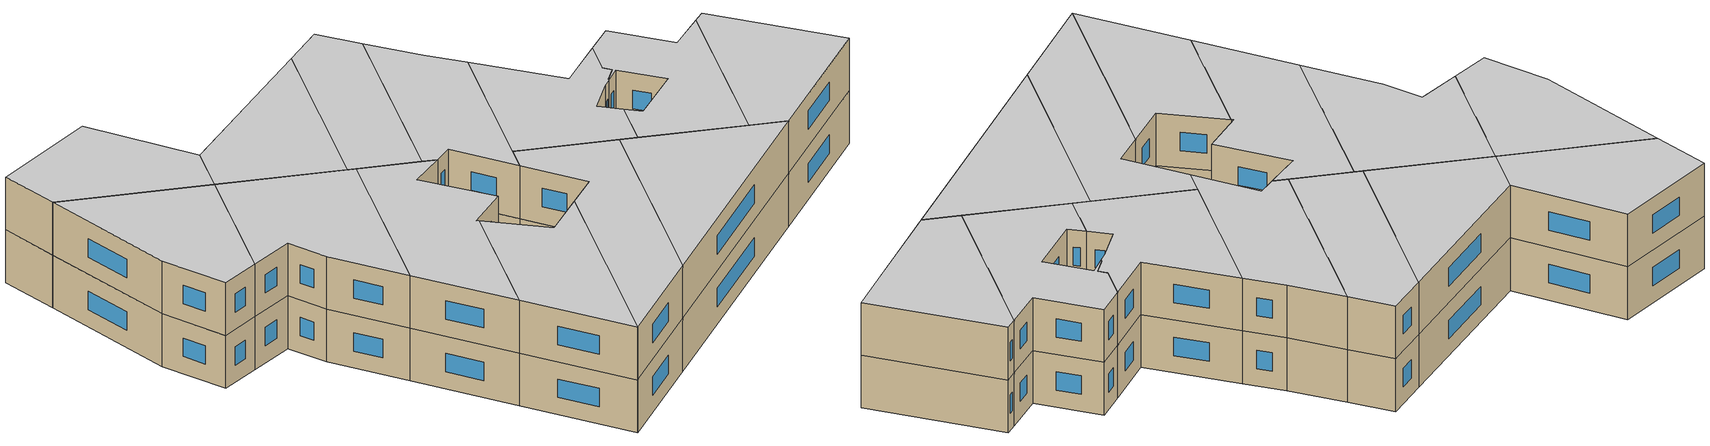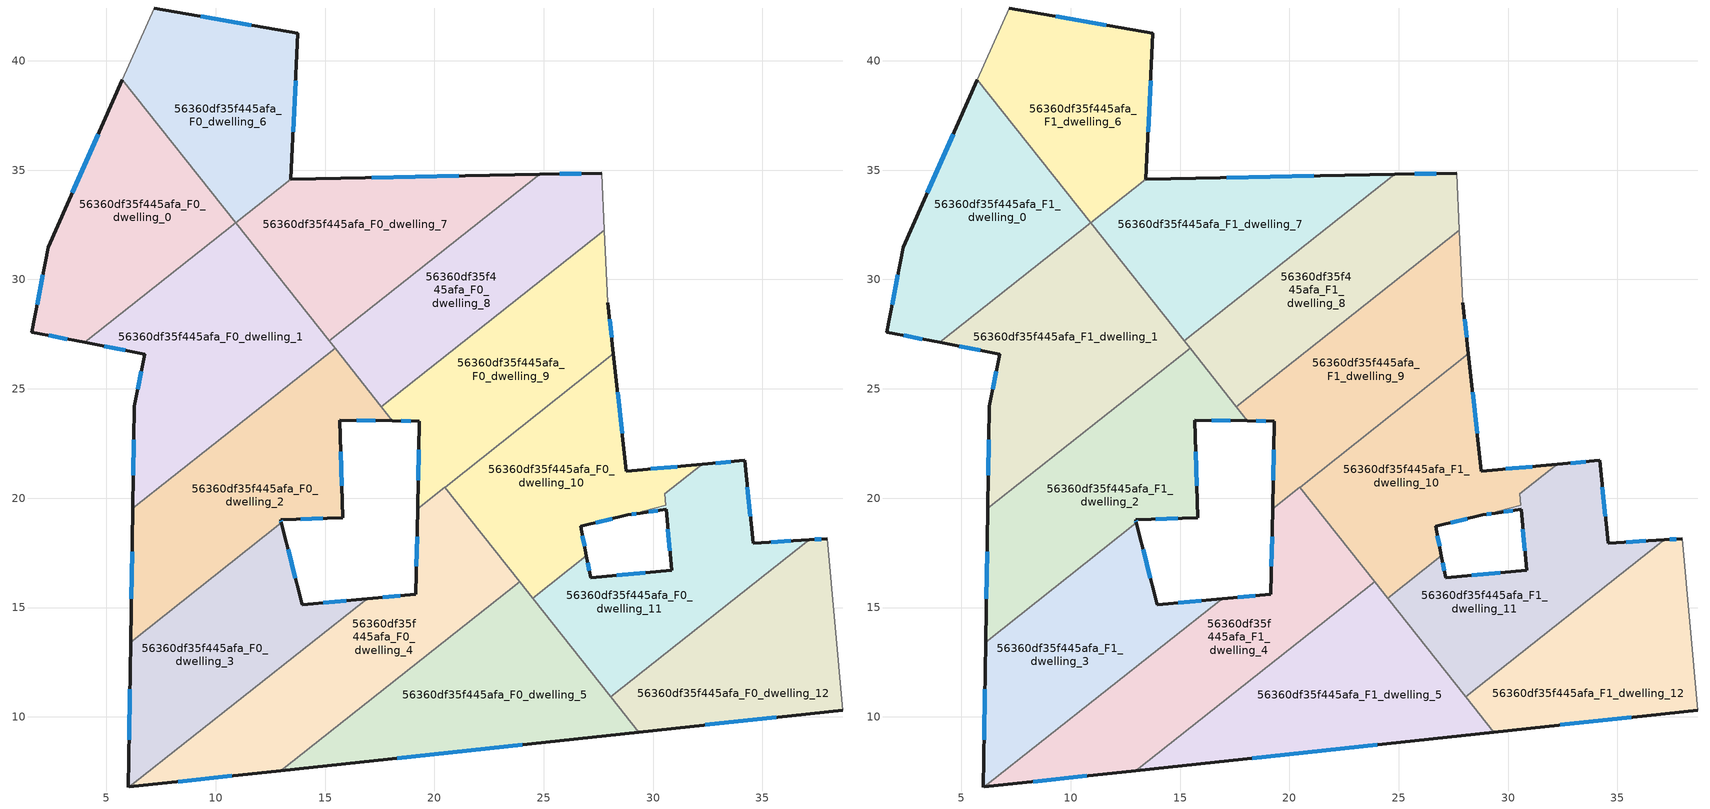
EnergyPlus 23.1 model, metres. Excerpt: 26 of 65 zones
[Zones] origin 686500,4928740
56360df35f445afa_F0_dwelling_0
 floor ground (EU_floor_Construction): 5.74,39.14 10.92,32.59 4,27.12 1.58,27.59 2.34,31.47 z0
 wall outside (EU_wall_Construction): 5.74,39.14 2.34,31.47 1.58,27.59 4,27.12 z0:3
 wall to 56360df35f445afa_F0_dwelling_6 (EU_wall_Construction): 10.92,32.59 5.74,39.14 z0:3
 wall to 56360df35f445afa_F0_dwelling_1 (EU_wall_Construction): 4,27.12 10.92,32.59 z0:3
 window (EU_Window_Construction): 2.37,27.44 3.22,27.28 / 2.1,30.21 1.83,28.86 / 4.63,36.65 3.45,33.97 z0.98:2.02
56360df35f445afa_F0_dwelling_1
 floor ground (EU_floor_Construction): 10.92,32.59 15.46,26.85 6.21,19.53 6.28,24.2 6.75,26.58 4,27.12 z0
 wall outside (EU_wall_Construction): 4,27.12 6.75,26.58 6.28,24.2 6.21,19.53 z0:3
 wall to 56360df35f445afa_F0_dwelling_2 (EU_wall_Construction): 6.21,19.53 15.46,26.85 z0:3
 wall to 56360df35f445afa_F0_dwelling_7 (EU_wall_Construction): 15.19,27.2 10.92,32.59 z0:3
 wall to 56360df35f445afa_F0_dwelling_8 (EU_wall_Construction): 15.46,26.85 15.19,27.2 z0:3
 window (EU_Window_Construction): 6.26,22.68 6.23,21.05 / 6.6,25.81 6.44,24.97 / 4.9,26.95 5.86,26.76 z0.98:2.02
56360df35f445afa_F0_dwelling_10
 floor ground (EU_floor_Construction): 28.18,26.59 28.77,21.23 32.23,21.55 30.53,20.2 30.58,19.67 29.53,19.41 29.42,19.32 28.84,19.24 26.68,18.71 26.95,17.37 24.5,15.43 20.48,20.5 z0
 wall outside (EU_wall_Construction): 26.95,17.37 26.68,18.71 28.84,19.24 29.42,19.32 / 32.23,21.55 28.77,21.23 28.18,26.59 z0:3
 wall to 56360df35f445afa_F0_dwelling_11 (EU_wall_Construction): 29.42,19.32 29.53,19.41 30.58,19.67 30.53,20.2 / 24.5,15.43 26.95,17.37 / 30.53,20.21 32.23,21.55 z0:3
 wall to 56360df35f445afa_F0_dwelling_4 (EU_wall_Construction): 20.48,20.5 23.9,16.18 z0:3
 wall to 56360df35f445afa_F0_dwelling_9 (EU_wall_Construction): 28.18,26.59 20.49,20.51 z0:3
 wall to 56360df35f445afa_F0_dwelling_5 (EU_wall_Construction): 23.9,16.18 24.5,15.43 z0:3
 window (EU_Window_Construction): 29.03,19.27 29.23,19.3 / 27.39,18.89 28.14,19.07 / 26.86,17.81 26.77,18.28 / 28.58,22.98 28.37,24.85 / 31.11,21.45 29.9,21.34 z0.98:2.02
56360df35f445afa_F0_dwelling_11
 floor ground (EU_floor_Construction): 34.19,21.73 34.57,17.95 37.13,18.1 28.06,10.92 24.5,15.43 26.95,17.37 27.14,16.37 30.84,16.7 30.59,19.48 29.42,19.32 29.53,19.41 30.58,19.67 30.53,20.2 32.23,21.55 z0
 wall outside (EU_wall_Construction): 29.42,19.32 30.59,19.48 30.84,16.7 27.14,16.37 26.95,17.37 / 37.13,18.1 34.57,17.95 34.19,21.73 32.23,21.55 z0:3
 wall to 56360df35f445afa_F0_dwelling_12 (EU_wall_Construction): 28.06,10.92 37.13,18.1 z0:3
 wall to 56360df35f445afa_F0_dwelling_5 (EU_wall_Construction): 24.5,15.43 28.06,10.92 z0:3
 window (EU_Window_Construction): 27.08,16.69 27.01,17.04 / 29.64,16.59 28.35,16.48 / 30.68,18.58 30.76,17.61 / 29.8,19.38 30.21,19.43 / 33.55,21.67 32.87,21.61 / 34.45,19.18 34.31,20.5 / 36.3,18.05 35.4,18 z0.98:2.02
56360df35f445afa_F0_dwelling_12
 floor ground (EU_floor_Construction): 37.97,18.15 38.67,10.31 29.34,9.31 28.06,10.92 37.13,18.1 z0
 wall outside (EU_wall_Construction): 37.97,18.15 37.13,18.1 / 29.34,9.31 38.67,10.31 z0:3
 wall adiabatic (EU_wall_Construction): 38.67,10.31 37.97,18.15 z0:3
 wall to 56360df35f445afa_F0_dwelling_5 (EU_wall_Construction): 28.06,10.92 29.34,9.31 z0:3
 window (EU_Window_Construction): 37.69,18.13 37.4,18.12 / 32.37,9.64 35.64,9.99 z0.98:2.02
56360df35f445afa_F0_dwelling_2
 floor ground (EU_floor_Construction): 15.46,26.85 18.08,23.54 15.66,23.57 15.81,19.12 12.96,19.01 13,18.87 6.11,13.42 6.21,19.53 z0
 wall outside (EU_wall_Construction): 13,18.87 12.96,19.01 15.81,19.12 15.66,23.57 18.08,23.54 / 6.21,19.53 6.11,13.42 z0:3
 wall to 56360df35f445afa_F0_dwelling_3 (EU_wall_Construction): 6.11,13.42 13,18.87 z0:3
 wall to 56360df35f445afa_F0_dwelling_8 (EU_wall_Construction): 17.57,24.18 15.46,26.85 z0:3
 wall to 56360df35f445afa_F0_dwelling_9 (EU_wall_Construction): 18.08,23.54 17.57,24.18 z0:3
 window (EU_Window_Construction): 15.77,20.56 15.71,22.12 / 13.89,19.05 14.89,19.08 / 12.99,18.92 12.98,18.97 / 6.18,17.54 6.14,15.41 / 16.45,23.56 17.3,23.55 z0.98:2.02
56360df35f445afa_F0_dwelling_3
 floor ground (EU_floor_Construction): 16.92,15.41 6.04,6.8 6,6.79 6.11,13.42 13,18.87 13.95,15.13 z0
 wall outside (EU_wall_Construction): 16.92,15.41 13.95,15.13 13,18.87 / 6.11,13.42 6,6.79 z0:3
 wall to 56360df35f445afa_F0_dwelling_4 (EU_wall_Construction): 6.04,6.8 16.92,15.41 z0:3
 wall adiabatic (EU_wall_Construction): 6,6.79 6.04,6.8 z0:3
 window (EU_Window_Construction): 15.96,15.32 14.92,15.22 / 6.08,11.27 6.04,8.95 / 13.64,16.35 13.31,17.66 z0.98:2.02
56360df35f445afa_F0_dwelling_4
 floor ground (EU_floor_Construction): 20.48,20.5 23.9,16.18 12.98,7.55 6.04,6.8 16.92,15.41 19.15,15.62 19.23,19.51 z0
 wall outside (EU_wall_Construction): 6.04,6.8 12.98,7.55 / 19.23,19.51 19.15,15.62 16.92,15.41 z0:3
 wall to 56360df35f445afa_F0_dwelling_9 (EU_wall_Construction): 20.48,20.5 19.23,19.51 z0:3
 wall to 56360df35f445afa_F0_dwelling_5 (EU_wall_Construction): 12.98,7.55 23.9,16.18 z0:3
 window (EU_Window_Construction): 8.3,7.04 10.72,7.3 / 18.43,15.55 17.65,15.48 / 19.2,18.24 19.18,16.88 z0.98:2.02
56360df35f445afa_F0_dwelling_5
 floor ground (EU_floor_Construction): 23.9,16.18 29.34,9.31 12.98,7.55 z0
 wall outside (EU_wall_Construction): 12.98,7.55 29.34,9.31 z0:3
 window (EU_Window_Construction): 18.3,8.12 24.02,8.73 z0.98:2.02
56360df35f445afa_F0_dwelling_6
 floor ground (EU_floor_Construction): 13.75,41.25 13.43,34.58 10.92,32.59 5.74,39.14 7.18,42.41 z0
 wall outside (EU_wall_Construction): 13.43,34.58 13.75,41.25 7.18,42.41 z0:3
 wall to 56360df35f445afa_F0_dwelling_7 (EU_wall_Construction): 10.92,32.59 13.43,34.58 z0:3
 wall adiabatic (EU_wall_Construction): 7.18,42.41 5.74,39.14 z0:3
 window (EU_Window_Construction): 13.54,36.75 13.65,39.08 / 11.62,41.63 9.32,42.04 z0.98:2.02
56360df35f445afa_F0_dwelling_7
 floor ground (EU_floor_Construction): 24.81,34.81 15.19,27.2 10.92,32.59 13.43,34.58 z0
 wall outside (EU_wall_Construction): 24.81,34.81 13.43,34.58 z0:3
 wall to 56360df35f445afa_F0_dwelling_8 (EU_wall_Construction): 15.19,27.2 24.81,34.81 z0:3
 window (EU_Window_Construction): 21.11,34.74 17.13,34.66 z0.98:2.02
56360df35f445afa_F0_dwelling_8
 floor ground (EU_floor_Construction): 27.64,34.86 27.77,32.24 17.57,24.18 15.19,27.2 24.81,34.81 z0
 wall outside (EU_wall_Construction): 27.64,34.86 24.81,34.81 z0:3
 wall adiabatic (EU_wall_Construction): 27.77,32.24 27.64,34.86 z0:3
 wall to 56360df35f445afa_F0_dwelling_9 (EU_wall_Construction): 17.57,24.18 27.77,32.24 z0:3
 window (EU_Window_Construction): 26.72,34.85 25.73,34.83 z0.98:2.02
56360df35f445afa_F0_dwelling_9
 floor ground (EU_floor_Construction): 27.77,32.24 27.92,28.93 28.18,26.59 19.23,19.51 19.3,23.52 18.08,23.54 17.57,24.18 z0
 wall outside (EU_wall_Construction): 18.08,23.54 19.3,23.52 19.23,19.52 / 28.18,26.59 27.92,28.93 z0:3
 wall adiabatic (EU_wall_Construction): 27.92,28.93 27.77,32.24 z0:3
 window (EU_Window_Construction): 19.28,22.22 19.25,20.82 / 18.48,23.53 18.91,23.53 / 28.1,27.35 28.01,28.17 z0.98:2.02
56360df35f445afa_F1_dwelling_0
 floor to 56360df35f445afa_F0_dwelling_0 (EU_floor_Construction): 5.74,39.14 10.92,32.59 4,27.12 1.58,27.59 2.34,31.47 z3
 wall outside (EU_wall_Construction): 5.74,39.14 2.34,31.47 1.58,27.59 4,27.12 z3:6
 wall to 56360df35f445afa_F1_dwelling_6 (EU_wall_Construction): 10.92,32.59 5.74,39.14 z3:6
 wall to 56360df35f445afa_F1_dwelling_1 (EU_wall_Construction): 4,27.12 10.92,32.59 z3:6
 window (EU_Window_Construction): 2.37,27.44 3.22,27.28 / 2.1,30.21 1.83,28.86 / 4.63,36.65 3.45,33.97 z3.98:5.02
 ceiling to 56360df35f445afa_F2_dwelling_0 (EU_floor_Construction): 10.92,32.59 5.74,39.14 2.34,31.47 1.58,27.59 4,27.12 z6
56360df35f445afa_F1_dwelling_1
 floor to 56360df35f445afa_F0_dwelling_1 (EU_floor_Construction): 10.92,32.59 15.46,26.85 6.21,19.53 6.28,24.2 6.75,26.58 4,27.12 z3
 wall outside (EU_wall_Construction): 4,27.12 6.75,26.58 6.28,24.2 6.21,19.53 z3:6
 wall to 56360df35f445afa_F1_dwelling_2 (EU_wall_Construction): 6.21,19.53 15.46,26.85 z3:6
 wall to 56360df35f445afa_F1_dwelling_7 (EU_wall_Construction): 15.19,27.2 10.92,32.59 z3:6
 wall to 56360df35f445afa_F1_dwelling_8 (EU_wall_Construction): 15.46,26.85 15.19,27.2 z3:6
 window (EU_Window_Construction): 6.26,22.68 6.23,21.05 / 6.6,25.81 6.44,24.97 / 4.9,26.95 5.86,26.76 z3.98:5.02
 ceiling to 56360df35f445afa_F2_dwelling_1 (EU_floor_Construction): 15.46,26.85 10.92,32.59 4,27.12 6.75,26.58 6.28,24.2 6.21,19.53 z6
56360df35f445afa_F1_dwelling_10
 floor to 56360df35f445afa_F0_dwelling_10 (EU_floor_Construction): 28.18,26.59 28.77,21.23 32.23,21.55 30.53,20.2 30.58,19.67 29.53,19.41 29.42,19.32 28.84,19.24 26.68,18.71 26.95,17.37 24.5,15.43 20.48,20.5 z3
 wall outside (EU_wall_Construction): 26.95,17.37 26.68,18.71 28.84,19.24 29.42,19.32 / 32.23,21.55 28.77,21.23 28.18,26.59 z3:6
 wall to 56360df35f445afa_F1_dwelling_11 (EU_wall_Construction): 29.42,19.32 29.53,19.41 30.58,19.67 30.53,20.2 / 24.5,15.43 26.95,17.37 / 30.53,20.21 32.23,21.55 z3:6
 wall to 56360df35f445afa_F1_dwelling_4 (EU_wall_Construction): 20.48,20.5 23.9,16.18 z3:6
 wall to 56360df35f445afa_F1_dwelling_9 (EU_wall_Construction): 28.18,26.59 20.49,20.51 z3:6
 wall to 56360df35f445afa_F1_dwelling_5 (EU_wall_Construction): 23.9,16.18 24.5,15.43 z3:6
 window (EU_Window_Construction): 29.03,19.27 29.23,19.3 / 27.39,18.89 28.14,19.07 / 26.86,17.81 26.77,18.28 / 28.58,22.98 28.37,24.85 / 31.11,21.45 29.9,21.34 z3.98:5.02
 ceiling to 56360df35f445afa_F2_dwelling_10 (EU_floor_Construction): 30.58,19.67 30.53,20.2 32.23,21.55 28.77,21.23 28.18,26.59 20.48,20.5 24.5,15.43 26.95,17.37 26.68,18.71 28.84,19.24 29.42,19.32 29.53,19.41 z6
56360df35f445afa_F1_dwelling_11
 floor to 56360df35f445afa_F0_dwelling_11 (EU_floor_Construction): 34.19,21.73 34.57,17.95 37.13,18.1 28.06,10.92 24.5,15.43 26.95,17.37 27.14,16.37 30.84,16.7 30.59,19.48 29.42,19.32 29.53,19.41 30.58,19.67 30.53,20.2 32.23,21.55 z3
 wall outside (EU_wall_Construction): 29.42,19.32 30.59,19.48 30.84,16.7 27.14,16.37 26.95,17.37 / 37.13,18.1 34.57,17.95 34.19,21.73 32.23,21.55 z3:6
 wall to 56360df35f445afa_F1_dwelling_12 (EU_wall_Construction): 28.06,10.92 37.13,18.1 z3:6
 wall to 56360df35f445afa_F1_dwelling_5 (EU_wall_Construction): 24.5,15.43 28.06,10.92 z3:6
 window (EU_Window_Construction): 27.08,16.69 27.01,17.04 / 29.64,16.59 28.35,16.48 / 30.68,18.58 30.76,17.61 / 29.8,19.38 30.21,19.43 / 33.55,21.67 32.87,21.61 / 34.45,19.18 34.31,20.5 / 36.3,18.05 35.4,18 z3.98:5.02
 ceiling to 56360df35f445afa_F2_dwelling_11 (EU_floor_Construction): 37.13,18.1 34.57,17.95 34.19,21.73 32.23,21.55 30.53,20.2 30.58,19.67 29.53,19.41 29.42,19.32 30.59,19.48 30.84,16.7 27.14,16.37 26.95,17.37 24.5,15.43 28.06,10.92 z6
56360df35f445afa_F1_dwelling_12
 floor to 56360df35f445afa_F0_dwelling_12 (EU_floor_Construction): 37.97,18.15 38.67,10.31 29.34,9.31 28.06,10.92 37.13,18.1 z3
 wall outside (EU_wall_Construction): 37.97,18.15 37.13,18.1 / 29.34,9.31 38.67,10.31 z3:6
 wall adiabatic (EU_wall_Construction): 38.67,10.31 37.97,18.15 z3:6
 wall to 56360df35f445afa_F1_dwelling_5 (EU_wall_Construction): 28.06,10.92 29.34,9.31 z3:6
 window (EU_Window_Construction): 37.69,18.13 37.4,18.12 / 32.37,9.64 35.64,9.99 z3.98:5.02
 ceiling to 56360df35f445afa_F2_dwelling_12 (EU_floor_Construction): 38.67,10.31 37.97,18.15 37.13,18.1 28.06,10.92 29.34,9.31 z6
56360df35f445afa_F1_dwelling_2
 floor to 56360df35f445afa_F0_dwelling_2 (EU_floor_Construction): 15.46,26.85 18.08,23.54 15.66,23.57 15.81,19.12 12.96,19.01 13,18.87 6.11,13.42 6.21,19.53 z3
 wall outside (EU_wall_Construction): 13,18.87 12.96,19.01 15.81,19.12 15.66,23.57 18.08,23.54 / 6.21,19.53 6.11,13.42 z3:6
 wall to 56360df35f445afa_F1_dwelling_3 (EU_wall_Construction): 6.11,13.42 13,18.87 z3:6
 wall to 56360df35f445afa_F1_dwelling_8 (EU_wall_Construction): 17.57,24.18 15.46,26.85 z3:6
 wall to 56360df35f445afa_F1_dwelling_9 (EU_wall_Construction): 18.08,23.54 17.57,24.18 z3:6
 window (EU_Window_Construction): 15.77,20.56 15.71,22.12 / 13.89,19.05 14.89,19.08 / 12.99,18.92 12.98,18.97 / 6.18,17.54 6.14,15.41 / 16.45,23.56 17.3,23.55 z3.98:5.02
 ceiling to 56360df35f445afa_F2_dwelling_2 (EU_floor_Construction): 15.81,19.12 15.66,23.57 18.08,23.54 15.46,26.85 6.21,19.53 6.11,13.42 13,18.87 12.96,19.01 z6
56360df35f445afa_F1_dwelling_3
 floor to 56360df35f445afa_F0_dwelling_3 (EU_floor_Construction): 16.92,15.41 6.04,6.8 6,6.79 6.11,13.42 13,18.87 13.95,15.13 z3
 wall outside (EU_wall_Construction): 16.92,15.41 13.95,15.13 13,18.87 / 6.11,13.42 6,6.79 z3:6
 wall to 56360df35f445afa_F1_dwelling_4 (EU_wall_Construction): 6.04,6.8 16.92,15.41 z3:6
 wall adiabatic (EU_wall_Construction): 6,6.79 6.04,6.8 z3:6
 window (EU_Window_Construction): 15.96,15.32 14.92,15.22 / 6.08,11.27 6.04,8.95 / 13.64,16.35 13.31,17.66 z3.98:5.02
 ceiling to 56360df35f445afa_F2_dwelling_3 (EU_floor_Construction): 16.92,15.41 13.95,15.13 13,18.87 6.11,13.42 6,6.79 6.04,6.8 z6
56360df35f445afa_F1_dwelling_4
 floor to 56360df35f445afa_F0_dwelling_4 (EU_floor_Construction): 20.48,20.5 23.9,16.18 12.98,7.55 6.04,6.8 16.92,15.41 19.15,15.62 19.23,19.51 z3
 wall outside (EU_wall_Construction): 6.04,6.8 12.98,7.55 / 19.23,19.51 19.15,15.62 16.92,15.41 z3:6
 wall to 56360df35f445afa_F1_dwelling_9 (EU_wall_Construction): 20.48,20.5 19.23,19.51 z3:6
 wall to 56360df35f445afa_F1_dwelling_5 (EU_wall_Construction): 12.98,7.55 23.9,16.18 z3:6
 window (EU_Window_Construction): 8.3,7.04 10.72,7.3 / 18.43,15.55 17.65,15.48 / 19.2,18.24 19.18,16.88 z3.98:5.02
 ceiling to 56360df35f445afa_F2_dwelling_4 (EU_floor_Construction): 23.9,16.18 20.48,20.5 19.23,19.51 19.15,15.62 16.92,15.41 6.04,6.8 12.98,7.55 z6
56360df35f445afa_F1_dwelling_5
 floor to 56360df35f445afa_F0_dwelling_5 (EU_floor_Construction): 23.9,16.18 29.34,9.31 12.98,7.55 z3
 wall outside (EU_wall_Construction): 12.98,7.55 29.34,9.31 z3:6
 window (EU_Window_Construction): 18.3,8.12 24.02,8.73 z3.98:5.02
 ceiling to 56360df35f445afa_F2_dwelling_5 (EU_floor_Construction): 29.34,9.31 23.9,16.18 12.98,7.55 z6
56360df35f445afa_F1_dwelling_6
 floor to 56360df35f445afa_F0_dwelling_6 (EU_floor_Construction): 13.75,41.25 13.43,34.58 10.92,32.59 5.74,39.14 7.18,42.41 z3
 wall outside (EU_wall_Construction): 13.43,34.58 13.75,41.25 7.18,42.41 z3:6
 wall to 56360df35f445afa_F1_dwelling_7 (EU_wall_Construction): 10.92,32.59 13.43,34.58 z3:6
 wall adiabatic (EU_wall_Construction): 7.18,42.41 5.74,39.14 z3:6
 window (EU_Window_Construction): 13.54,36.75 13.65,39.08 / 11.62,41.63 9.32,42.04 z3.98:5.02
 ceiling to 56360df35f445afa_F2_dwelling_6 (EU_floor_Construction): 13.43,34.58 13.75,41.25 7.18,42.41 5.74,39.14 10.92,32.59 z6
56360df35f445afa_F1_dwelling_7
 floor to 56360df35f445afa_F0_dwelling_7 (EU_floor_Construction): 24.81,34.81 15.19,27.2 10.92,32.59 13.43,34.58 z3
 wall outside (EU_wall_Construction): 24.81,34.81 13.43,34.58 z3:6
 wall to 56360df35f445afa_F1_dwelling_8 (EU_wall_Construction): 15.19,27.2 24.81,34.81 z3:6
 window (EU_Window_Construction): 21.11,34.74 17.13,34.66 z3.98:5.02
 ceiling to 56360df35f445afa_F2_dwelling_7 (EU_floor_Construction): 24.81,34.81 13.43,34.58 10.92,32.59 15.19,27.2 z6
56360df35f445afa_F1_dwelling_8
 floor to 56360df35f445afa_F0_dwelling_8 (EU_floor_Construction): 27.64,34.86 27.77,32.24 17.57,24.18 15.19,27.2 24.81,34.81 z3
 wall outside (EU_wall_Construction): 27.64,34.86 24.81,34.81 z3:6
 wall adiabatic (EU_wall_Construction): 27.77,32.24 27.64,34.86 z3:6
 wall to 56360df35f445afa_F1_dwelling_9 (EU_wall_Construction): 17.57,24.18 27.77,32.24 z3:6
 window (EU_Window_Construction): 26.72,34.85 25.73,34.83 z3.98:5.02
 ceiling to 56360df35f445afa_F2_dwelling_8 (EU_floor_Construction): 27.77,32.24 27.64,34.86 24.81,34.81 15.19,27.2 17.57,24.18 z6
56360df35f445afa_F1_dwelling_9
 floor to 56360df35f445afa_F0_dwelling_9 (EU_floor_Construction): 27.77,32.24 27.92,28.93 28.18,26.59 19.23,19.52 19.3,23.52 18.08,23.54 17.57,24.18 z3
 wall outside (EU_wall_Construction): 18.08,23.54 19.3,23.52 19.23,19.52 / 28.18,26.59 27.92,28.93 z3:6
 wall adiabatic (EU_wall_Construction): 27.92,28.93 27.77,32.24 z3:6
 window (EU_Window_Construction): 19.28,22.22 19.25,20.82 / 18.48,23.53 18.91,23.53 / 28.1,27.35 28.01,28.17 z3.98:5.02
 ceiling to 56360df35f445afa_F2_dwelling_9 (EU_floor_Construction): 28.18,26.59 27.92,28.93 27.77,32.24 17.57,24.18 18.08,23.54 19.3,23.52 19.23,19.52 z6
[Building]
EU S2 Campaign: North Axis=0; Terrain=City; Solar Distribution=FullExterior
[Site:Location]
Bologna: Latitude=44.5; Longitude=11.25; Time Zone=1; Elevation=37
[SizingPeriod:WeatherFileDays]
AnnualSizingPeriod: Begin Month=1; Begin Day of Month=1; End Month=12; End Day of Month=31; Day of Week for Start Day=Monday; Use Weather File Daylight Saving Period=No; Use Weather File Rain and Snow Indicators=No
[MATERIAL]
EU_InternalMass_Material: Roughness=MediumRough; Thickness=0.1; Conductivity=1; Density=1800; Specific Heat=900; Thermal Absorptance=0.9; Solar Absorptance=0.7; Visible Absorptance=0.7
[MATERIAL:NOMASS] Roughness=MediumRough; Thermal Absorptance=0.9; Solar Absorptance=0.7; Visible Absorptance=0.7
Name | Thermal Resistance
EU_wall_NoMass | 0.905828
EU_floor_NoMass | 0.67114
[WINDOWMATERIAL:SIMPLEGLAZINGSYSTEM]
EU_Window_SimpleGlazing: UFactor=4.52486; Solar Heat Gain Coefficient=0.85; Visible Transmittance=0.85
[CONSTRUCTION]
EU_wall_Construction: EU_wall_NoMass
EU_floor_Construction: EU_floor_NoMass
EU_Window_Construction: EU_Window_SimpleGlazing
EU_InternalMass_Construction: EU_InternalMass_Material
[ZONE] Type=1; Multiplier=1; Ceiling Height=autocalculate; Floor Area=autocalculate; Part of Total Floor Area=Yes
Name | Volume
56360df35f445afa_F0_dwelling_0; 56360df35f445afa_F1_dwelling_0 | 166.291
56360df35f445afa_F0_dwelling_1; 56360df35f445afa_F1_dwelling_1 | 199.904
56360df35f445afa_F0_dwelling_10; 56360df35f445afa_F1_dwelling_10 | 157.807
56360df35f445afa_F0_dwelling_11; 56360df35f445afa_F1_dwelling_11 | 156.087
56360df35f445afa_F0_dwelling_12; 56360df35f445afa_F1_dwelling_12 | 156.98
56360df35f445afa_F0_dwelling_2; 56360df35f445afa_F1_dwelling_2 | 190.72
56360df35f445afa_F0_dwelling_3; 56360df35f445afa_F1_dwelling_3 | 158.329
56360df35f445afa_F0_dwelling_4; 56360df35f445afa_F1_dwelling_4 | 195.598
56360df35f445afa_F0_dwelling_5; 56360df35f445afa_F1_dwelling_5 | 183.129
56360df35f445afa_F0_dwelling_6; 56360df35f445afa_F1_dwelling_6 | 154.143
56360df35f445afa_F0_dwelling_7; 56360df35f445afa_F1_dwelling_7 | 159.779
56360df35f445afa_F0_dwelling_8; 56360df35f445afa_F1_dwelling_8 | 156.927
56360df35f445afa_F0_dwelling_9 | 161.627
56360df35f445afa_F1_dwelling_9 | 161.547
[INTERNALMASS] Construction=EU_InternalMass_Construction
Name | Zone or ZoneList | Surface Area
56360df35f445afa_F0_dwelling_0_EU_InternalMass | 56360df35f445afa_F0_dwelling_0 | 55.4302
56360df35f445afa_F0_dwelling_1_EU_InternalMass | 56360df35f445afa_F0_dwelling_1 | 66.635
56360df35f445afa_F0_dwelling_2_EU_InternalMass | 56360df35f445afa_F0_dwelling_2 | 63.5735
56360df35f445afa_F0_dwelling_3_EU_InternalMass | 56360df35f445afa_F0_dwelling_3 | 52.7764
56360df35f445afa_F0_dwelling_4_EU_InternalMass | 56360df35f445afa_F0_dwelling_4 | 65.1999
56360df35f445afa_F0_dwelling_5_EU_InternalMass | 56360df35f445afa_F0_dwelling_5 | 61.0431
56360df35f445afa_F0_dwelling_6_EU_InternalMass | 56360df35f445afa_F0_dwelling_6 | 51.381
56360df35f445afa_F0_dwelling_7_EU_InternalMass | 56360df35f445afa_F0_dwelling_7 | 53.2596
56360df35f445afa_F0_dwelling_8_EU_InternalMass | 56360df35f445afa_F0_dwelling_8 | 52.3088
56360df35f445afa_F0_dwelling_9_EU_InternalMass | 56360df35f445afa_F0_dwelling_9 | 53.8761
56360df35f445afa_F0_dwelling_10_EU_InternalMass | 56360df35f445afa_F0_dwelling_10 | 52.6016
56360df35f445afa_F0_dwelling_11_EU_InternalMass | 56360df35f445afa_F0_dwelling_11 | 52.0294
56360df35f445afa_F0_dwelling_12_EU_InternalMass | 56360df35f445afa_F0_dwelling_12 | 52.3264
56360df35f445afa_F1_dwelling_0_EU_InternalMass | 56360df35f445afa_F1_dwelling_0 | 55.4302
56360df35f445afa_F1_dwelling_1_EU_InternalMass | 56360df35f445afa_F1_dwelling_1 | 66.635
56360df35f445afa_F1_dwelling_2_EU_InternalMass | 56360df35f445afa_F1_dwelling_2 | 63.5735
56360df35f445afa_F1_dwelling_3_EU_InternalMass | 56360df35f445afa_F1_dwelling_3 | 52.7764
56360df35f445afa_F1_dwelling_4_EU_InternalMass | 56360df35f445afa_F1_dwelling_4 | 65.1999
56360df35f445afa_F1_dwelling_5_EU_InternalMass | 56360df35f445afa_F1_dwelling_5 | 61.0431
56360df35f445afa_F1_dwelling_6_EU_InternalMass | 56360df35f445afa_F1_dwelling_6 | 51.381
56360df35f445afa_F1_dwelling_7_EU_InternalMass | 56360df35f445afa_F1_dwelling_7 | 53.2596
56360df35f445afa_F1_dwelling_8_EU_InternalMass | 56360df35f445afa_F1_dwelling_8 | 52.3088
56360df35f445afa_F1_dwelling_9_EU_InternalMass | 56360df35f445afa_F1_dwelling_9 | 53.8761
56360df35f445afa_F1_dwelling_10_EU_InternalMass | 56360df35f445afa_F1_dwelling_10 | 52.6016
56360df35f445afa_F1_dwelling_11_EU_InternalMass | 56360df35f445afa_F1_dwelling_11 | 52.0294
56360df35f445afa_F1_dwelling_12_EU_InternalMass | 56360df35f445afa_F1_dwelling_12 | 52.3264
[OTHEREQUIPMENT] Fuel Type=Electricity; Design Level Calculation Method=Watts/Area; Power per Zone Floor Area=1; Fraction Latent=0; Fraction Radiant=0; Fraction Lost=0; Carbon Dioxide Generation Rate=0; EndUse Subcategory=EU_Step8_InternalGains
Name | Zone or ZoneList or Space or SpaceList | Schedule
EU_Step8_InternalGain_56360df35f445afa_F0_dwelling_0_f000 | 56360df35f445afa_F0_dwelling_0 | EU_Step8_GainSchedule_56360df35f445afa_F0_dwelling_0_f000
EU_Step8_InternalGain_56360df35f445afa_F0_dwelling_1_f000 | 56360df35f445afa_F0_dwelling_1 | EU_Step8_GainSchedule_56360df35f445afa_F0_dwelling_1_f000
EU_Step8_InternalGain_56360df35f445afa_F0_dwelling_2_f000 | 56360df35f445afa_F0_dwelling_2 | EU_Step8_GainSchedule_56360df35f445afa_F0_dwelling_2_f000
EU_Step8_InternalGain_56360df35f445afa_F0_dwelling_3_f000 | 56360df35f445afa_F0_dwelling_3 | EU_Step8_GainSchedule_56360df35f445afa_F0_dwelling_3_f000
EU_Step8_InternalGain_56360df35f445afa_F0_dwelling_4_f000 | 56360df35f445afa_F0_dwelling_4 | EU_Step8_GainSchedule_56360df35f445afa_F0_dwelling_4_f000
EU_Step8_InternalGain_56360df35f445afa_F0_dwelling_5_f000 | 56360df35f445afa_F0_dwelling_5 | EU_Step8_GainSchedule_56360df35f445afa_F0_dwelling_5_f000
EU_Step8_InternalGain_56360df35f445afa_F0_dwelling_6_f000 | 56360df35f445afa_F0_dwelling_6 | EU_Step8_GainSchedule_56360df35f445afa_F0_dwelling_6_f000
EU_Step8_InternalGain_56360df35f445afa_F0_dwelling_7_f000 | 56360df35f445afa_F0_dwelling_7 | EU_Step8_GainSchedule_56360df35f445afa_F0_dwelling_7_f000
EU_Step8_InternalGain_56360df35f445afa_F0_dwelling_8_f000 | 56360df35f445afa_F0_dwelling_8 | EU_Step8_GainSchedule_56360df35f445afa_F0_dwelling_8_f000
EU_Step8_InternalGain_56360df35f445afa_F0_dwelling_9_f000 | 56360df35f445afa_F0_dwelling_9 | EU_Step8_GainSchedule_56360df35f445afa_F0_dwelling_9_f000
EU_Step8_InternalGain_56360df35f445afa_F0_dwelling_10_f000 | 56360df35f445afa_F0_dwelling_10 | EU_Step8_GainSchedule_56360df35f445afa_F0_dwelling_10_f000
EU_Step8_InternalGain_56360df35f445afa_F0_dwelling_11_f000 | 56360df35f445afa_F0_dwelling_11 | EU_Step8_GainSchedule_56360df35f445afa_F0_dwelling_11_f000
EU_Step8_InternalGain_56360df35f445afa_F0_dwelling_12_f000 | 56360df35f445afa_F0_dwelling_12 | EU_Step8_GainSchedule_56360df35f445afa_F0_dwelling_12_f000
EU_Step8_InternalGain_56360df35f445afa_F1_dwelling_0_f000 | 56360df35f445afa_F1_dwelling_0 | EU_Step8_GainSchedule_56360df35f445afa_F1_dwelling_0_f000
EU_Step8_InternalGain_56360df35f445afa_F1_dwelling_1_f000 | 56360df35f445afa_F1_dwelling_1 | EU_Step8_GainSchedule_56360df35f445afa_F1_dwelling_1_f000
EU_Step8_InternalGain_56360df35f445afa_F1_dwelling_2_f000 | 56360df35f445afa_F1_dwelling_2 | EU_Step8_GainSchedule_56360df35f445afa_F1_dwelling_2_f000
EU_Step8_InternalGain_56360df35f445afa_F1_dwelling_3_f000 | 56360df35f445afa_F1_dwelling_3 | EU_Step8_GainSchedule_56360df35f445afa_F1_dwelling_3_f000
EU_Step8_InternalGain_56360df35f445afa_F1_dwelling_4_f000 | 56360df35f445afa_F1_dwelling_4 | EU_Step8_GainSchedule_56360df35f445afa_F1_dwelling_4_f000
EU_Step8_InternalGain_56360df35f445afa_F1_dwelling_5_f000 | 56360df35f445afa_F1_dwelling_5 | EU_Step8_GainSchedule_56360df35f445afa_F1_dwelling_5_f000
EU_Step8_InternalGain_56360df35f445afa_F1_dwelling_6_f000 | 56360df35f445afa_F1_dwelling_6 | EU_Step8_GainSchedule_56360df35f445afa_F1_dwelling_6_f000
EU_Step8_InternalGain_56360df35f445afa_F1_dwelling_7_f000 | 56360df35f445afa_F1_dwelling_7 | EU_Step8_GainSchedule_56360df35f445afa_F1_dwelling_7_f000
EU_Step8_InternalGain_56360df35f445afa_F1_dwelling_8_f000 | 56360df35f445afa_F1_dwelling_8 | EU_Step8_GainSchedule_56360df35f445afa_F1_dwelling_8_f000
EU_Step8_InternalGain_56360df35f445afa_F1_dwelling_9_f000 | 56360df35f445afa_F1_dwelling_9 | EU_Step8_GainSchedule_56360df35f445afa_F1_dwelling_9_f000
EU_Step8_InternalGain_56360df35f445afa_F1_dwelling_10_f000 | 56360df35f445afa_F1_dwelling_10 | EU_Step8_GainSchedule_56360df35f445afa_F1_dwelling_10_f000
EU_Step8_InternalGain_56360df35f445afa_F1_dwelling_11_f000 | 56360df35f445afa_F1_dwelling_11 | EU_Step8_GainSchedule_56360df35f445afa_F1_dwelling_11_f000
EU_Step8_InternalGain_56360df35f445afa_F1_dwelling_12_f000 | 56360df35f445afa_F1_dwelling_12 | EU_Step8_GainSchedule_56360df35f445afa_F1_dwelling_12_f000
[ZONEVENTILATION:DESIGNFLOWRATE] Schedule=EU_AlwaysOn; Design Flow Rate Calculation Method=AirChanges/Hour; Air Changes per Hour=0.73129; Ventilation Type=Natural; Fan Pressure Rise=0; Fan Total Efficiency=1; Constant Term Coefficient=1; Temperature Term Coefficient=0; Velocity Term Coefficient=0; Velocity Squared Term Coefficient=0; Minimum Indoor Temperature=-100; Maximum Indoor Temperature=100; Delta Temperature=-100; Minimum Outdoor Temperature=-100; Maximum Outdoor Temperature=100; Maximum Wind Speed=40
Name | Zone or ZoneList or Space or SpaceList
EU_ConstantAir_56360df35f445afa_F0_dwelling_0 | 56360df35f445afa_F0_dwelling_0
EU_ConstantAir_56360df35f445afa_F0_dwelling_1 | 56360df35f445afa_F0_dwelling_1
EU_ConstantAir_56360df35f445afa_F0_dwelling_2 | 56360df35f445afa_F0_dwelling_2
EU_ConstantAir_56360df35f445afa_F0_dwelling_3 | 56360df35f445afa_F0_dwelling_3
EU_ConstantAir_56360df35f445afa_F0_dwelling_4 | 56360df35f445afa_F0_dwelling_4
EU_ConstantAir_56360df35f445afa_F0_dwelling_5 | 56360df35f445afa_F0_dwelling_5
EU_ConstantAir_56360df35f445afa_F0_dwelling_6 | 56360df35f445afa_F0_dwelling_6
EU_ConstantAir_56360df35f445afa_F0_dwelling_7 | 56360df35f445afa_F0_dwelling_7
EU_ConstantAir_56360df35f445afa_F0_dwelling_8 | 56360df35f445afa_F0_dwelling_8
EU_ConstantAir_56360df35f445afa_F0_dwelling_9 | 56360df35f445afa_F0_dwelling_9
EU_ConstantAir_56360df35f445afa_F0_dwelling_10 | 56360df35f445afa_F0_dwelling_10
EU_ConstantAir_56360df35f445afa_F0_dwelling_11 | 56360df35f445afa_F0_dwelling_11
EU_ConstantAir_56360df35f445afa_F0_dwelling_12 | 56360df35f445afa_F0_dwelling_12
EU_ConstantAir_56360df35f445afa_F1_dwelling_0 | 56360df35f445afa_F1_dwelling_0
EU_ConstantAir_56360df35f445afa_F1_dwelling_1 | 56360df35f445afa_F1_dwelling_1
EU_ConstantAir_56360df35f445afa_F1_dwelling_2 | 56360df35f445afa_F1_dwelling_2
EU_ConstantAir_56360df35f445afa_F1_dwelling_3 | 56360df35f445afa_F1_dwelling_3
EU_ConstantAir_56360df35f445afa_F1_dwelling_4 | 56360df35f445afa_F1_dwelling_4
EU_ConstantAir_56360df35f445afa_F1_dwelling_5 | 56360df35f445afa_F1_dwelling_5
EU_ConstantAir_56360df35f445afa_F1_dwelling_6 | 56360df35f445afa_F1_dwelling_6
EU_ConstantAir_56360df35f445afa_F1_dwelling_7 | 56360df35f445afa_F1_dwelling_7
EU_ConstantAir_56360df35f445afa_F1_dwelling_8 | 56360df35f445afa_F1_dwelling_8
EU_ConstantAir_56360df35f445afa_F1_dwelling_9 | 56360df35f445afa_F1_dwelling_9
EU_ConstantAir_56360df35f445afa_F1_dwelling_10 | 56360df35f445afa_F1_dwelling_10
EU_ConstantAir_56360df35f445afa_F1_dwelling_11 | 56360df35f445afa_F1_dwelling_11
EU_ConstantAir_56360df35f445afa_F1_dwelling_12 | 56360df35f445afa_F1_dwelling_12
[HVACTEMPLATE:THERMOSTAT] Constant Heating Setpoint=20; Constant Cooling Setpoint=50
EU_HeatOnly_56360df35f445afa_F0_dwelling_0; EU_HeatOnly_56360df35f445afa_F0_dwelling_1; EU_HeatOnly_56360df35f445afa_F0_dwelling_2; EU_HeatOnly_56360df35f445afa_F0_dwelling_3; EU_HeatOnly_56360df35f445afa_F0_dwelling_4; EU_HeatOnly_56360df35f445afa_F0_dwelling_5; EU_HeatOnly_56360df35f445afa_F0_dwelling_6; EU_HeatOnly_56360df35f445afa_F0_dwelling_7; EU_HeatOnly_56360df35f445afa_F0_dwelling_8; EU_HeatOnly_56360df35f445afa_F0_dwelling_9; EU_HeatOnly_56360df35f445afa_F0_dwelling_10; EU_HeatOnly_56360df35f445afa_F0_dwelling_11; EU_HeatOnly_56360df35f445afa_F0_dwelling_12; EU_HeatOnly_56360df35f445afa_F1_dwelling_0; EU_HeatOnly_56360df35f445afa_F1_dwelling_1; EU_HeatOnly_56360df35f445afa_F1_dwelling_2; EU_HeatOnly_56360df35f445afa_F1_dwelling_3; EU_HeatOnly_56360df35f445afa_F1_dwelling_4; EU_HeatOnly_56360df35f445afa_F1_dwelling_5; EU_HeatOnly_56360df35f445afa_F1_dwelling_6; EU_HeatOnly_56360df35f445afa_F1_dwelling_7; EU_HeatOnly_56360df35f445afa_F1_dwelling_8; EU_HeatOnly_56360df35f445afa_F1_dwelling_9; EU_HeatOnly_56360df35f445afa_F1_dwelling_10; EU_HeatOnly_56360df35f445afa_F1_dwelling_11; EU_HeatOnly_56360df35f445afa_F1_dwelling_12; EU_HeatOnly_56360df35f445afa_F2_dwelling_0; EU_HeatOnly_56360df35f445afa_F2_dwelling_1; EU_HeatOnly_56360df35f445afa_F2_dwelling_2; EU_HeatOnly_56360df35f445afa_F2_dwelling_3; EU_HeatOnly_56360df35f445afa_F2_dwelling_4; EU_HeatOnly_56360df35f445afa_F2_dwelling_5; EU_HeatOnly_56360df35f445afa_F2_dwelling_6; EU_HeatOnly_56360df35f445afa_F2_dwelling_7; EU_HeatOnly_56360df35f445afa_F2_dwelling_8; EU_HeatOnly_56360df35f445afa_F2_dwelling_9; EU_HeatOnly_56360df35f445afa_F2_dwelling_10; EU_HeatOnly_56360df35f445afa_F2_dwelling_11; EU_HeatOnly_56360df35f445afa_F2_dwelling_12; EU_HeatOnly_56360df35f445afa_F3_dwelling_0; EU_HeatOnly_56360df35f445afa_F3_dwelling_1; EU_HeatOnly_56360df35f445afa_F3_dwelling_2; EU_HeatOnly_56360df35f445afa_F3_dwelling_3; EU_HeatOnly_56360df35f445afa_F3_dwelling_4; EU_HeatOnly_56360df35f445afa_F3_dwelling_5; EU_HeatOnly_56360df35f445afa_F3_dwelling_6; EU_HeatOnly_56360df35f445afa_F3_dwelling_7; EU_HeatOnly_56360df35f445afa_F3_dwelling_8; EU_HeatOnly_56360df35f445afa_F3_dwelling_9; EU_HeatOnly_56360df35f445afa_F3_dwelling_10; EU_HeatOnly_56360df35f445afa_F3_dwelling_11; EU_HeatOnly_56360df35f445afa_F3_dwelling_12; EU_HeatOnly_56360df35f445afa_F4_dwelling_0; EU_HeatOnly_56360df35f445afa_F4_dwelling_1; EU_HeatOnly_56360df35f445afa_F4_dwelling_2; EU_HeatOnly_56360df35f445afa_F4_dwelling_3; EU_HeatOnly_56360df35f445afa_F4_dwelling_4; EU_HeatOnly_56360df35f445afa_F4_dwelling_5; EU_HeatOnly_56360df35f445afa_F4_dwelling_6; EU_HeatOnly_56360df35f445afa_F4_dwelling_7; EU_HeatOnly_56360df35f445afa_F4_dwelling_8; EU_HeatOnly_56360df35f445afa_F4_dwelling_9; EU_HeatOnly_56360df35f445afa_F4_dwelling_10; EU_HeatOnly_56360df35f445afa_F4_dwelling_11; EU_HeatOnly_56360df35f445afa_F4_dwelling_12
[HVACTEMPLATE:ZONE:IDEALLOADSAIRSYSTEM] System Availability Schedule=EU_AlwaysOn; Maximum Heating Supply Air Temperature=50; Minimum Cooling Supply Air Temperature=13; Maximum Heating Supply Air Humidity Ratio=0.0156; Minimum Cooling Supply Air Humidity Ratio=0.0077; Heating Limit=NoLimit; Cooling Limit=NoLimit; Heating Availability Schedule=EU_AlwaysOn; Cooling Availability Schedule=EU_CoolingOff; Dehumidification Control Type=ConstantSensibleHeatRatio; Cooling Sensible Heat Ratio=0.7; Dehumidification Setpoint=60; Humidification Control Type=None; Humidification Setpoint=30; Outdoor Air Method=None; Outdoor Air Flow Rate per Person=0.00944; Outdoor Air Flow Rate per Zone Floor Area=0; Outdoor Air Flow Rate per Zone=0; Demand Controlled Ventilation Type=None; Outdoor Air Economizer Type=NoEconomizer; Heat Recovery Type=None; Sensible Heat Recovery Effectiveness=0.7; Latent Heat Recovery Effectiveness=0.65
Name | Template Thermostat
56360df35f445afa_F0_dwelling_0 | EU_HeatOnly_56360df35f445afa_F0_dwelling_0
56360df35f445afa_F0_dwelling_1 | EU_HeatOnly_56360df35f445afa_F0_dwelling_1
56360df35f445afa_F0_dwelling_2 | EU_HeatOnly_56360df35f445afa_F0_dwelling_2
56360df35f445afa_F0_dwelling_3 | EU_HeatOnly_56360df35f445afa_F0_dwelling_3
56360df35f445afa_F0_dwelling_4 | EU_HeatOnly_56360df35f445afa_F0_dwelling_4
56360df35f445afa_F0_dwelling_5 | EU_HeatOnly_56360df35f445afa_F0_dwelling_5
56360df35f445afa_F0_dwelling_6 | EU_HeatOnly_56360df35f445afa_F0_dwelling_6
56360df35f445afa_F0_dwelling_7 | EU_HeatOnly_56360df35f445afa_F0_dwelling_7
56360df35f445afa_F0_dwelling_8 | EU_HeatOnly_56360df35f445afa_F0_dwelling_8
56360df35f445afa_F0_dwelling_9 | EU_HeatOnly_56360df35f445afa_F0_dwelling_9
56360df35f445afa_F0_dwelling_10 | EU_HeatOnly_56360df35f445afa_F0_dwelling_10
56360df35f445afa_F0_dwelling_11 | EU_HeatOnly_56360df35f445afa_F0_dwelling_11
56360df35f445afa_F0_dwelling_12 | EU_HeatOnly_56360df35f445afa_F0_dwelling_12
56360df35f445afa_F1_dwelling_0 | EU_HeatOnly_56360df35f445afa_F1_dwelling_0
56360df35f445afa_F1_dwelling_1 | EU_HeatOnly_56360df35f445afa_F1_dwelling_1
56360df35f445afa_F1_dwelling_2 | EU_HeatOnly_56360df35f445afa_F1_dwelling_2
56360df35f445afa_F1_dwelling_3 | EU_HeatOnly_56360df35f445afa_F1_dwelling_3
56360df35f445afa_F1_dwelling_4 | EU_HeatOnly_56360df35f445afa_F1_dwelling_4
56360df35f445afa_F1_dwelling_5 | EU_HeatOnly_56360df35f445afa_F1_dwelling_5
56360df35f445afa_F1_dwelling_6 | EU_HeatOnly_56360df35f445afa_F1_dwelling_6
56360df35f445afa_F1_dwelling_7 | EU_HeatOnly_56360df35f445afa_F1_dwelling_7
56360df35f445afa_F1_dwelling_8 | EU_HeatOnly_56360df35f445afa_F1_dwelling_8
56360df35f445afa_F1_dwelling_9 | EU_HeatOnly_56360df35f445afa_F1_dwelling_9
56360df35f445afa_F1_dwelling_10 | EU_HeatOnly_56360df35f445afa_F1_dwelling_10
56360df35f445afa_F1_dwelling_11 | EU_HeatOnly_56360df35f445afa_F1_dwelling_11
56360df35f445afa_F1_dwelling_12 | EU_HeatOnly_56360df35f445afa_F1_dwelling_12
[SIZING:ZONE] Zone Cooling Design Supply Air Temperature Input Method=SupplyAirTemperature; Zone Cooling Design Supply Air Temperature=13; Zone Heating Design Supply Air Temperature Input Method=SupplyAirTemperature; Zone Heating Design Supply Air Temperature=50; Zone Cooling Design Supply Air Humidity Ratio=0.008; Zone Heating Design Supply Air Humidity Ratio=0.008; Cooling Design Air Flow Method=DesignDay; Cooling Design Air Flow Rate=0; Cooling Minimum Air Flow per Zone Floor Area=0.000762; Cooling Minimum Air Flow=0; Cooling Minimum Air Flow Fraction=0.2; Heating Design Air Flow Method=DesignDay; Heating Design Air Flow Rate=0; Heating Maximum Air Flow per Zone Floor Area=0.002032; Heating Maximum Air Flow=0.141576; Heating Maximum Air Flow Fraction=0.3; Account for Dedicated Outdoor Air System=No; Dedicated Outdoor Air System Control Strategy=NeutralSupplyAir; Dedicated Outdoor Air Low Setpoint Temperature for Design=autosize; Dedicated Outdoor Air High Setpoint Temperature for Design=autosize; Zone Load Sizing Method=Sensible Load Only No Latent Load; Zone Latent Cooling Design Supply Air Humidity Ratio Input Method=HumidityRatioDifference; Zone Cooling Design Supply Air Humidity Ratio Difference=0.005; Zone Latent Heating Design Supply Air Humidity Ratio Input Method=HumidityRatioDifference; Zone Humidification Design Supply Air Humidity Ratio Difference=0.005
56360df35f445afa_F0_dwelling_0; 56360df35f445afa_F0_dwelling_1; 56360df35f445afa_F0_dwelling_2; 56360df35f445afa_F0_dwelling_3; 56360df35f445afa_F0_dwelling_4; 56360df35f445afa_F0_dwelling_5; 56360df35f445afa_F0_dwelling_6; 56360df35f445afa_F0_dwelling_7; 56360df35f445afa_F0_dwelling_8; 56360df35f445afa_F0_dwelling_9; 56360df35f445afa_F0_dwelling_10; 56360df35f445afa_F0_dwelling_11; 56360df35f445afa_F0_dwelling_12; 56360df35f445afa_F1_dwelling_0; 56360df35f445afa_F1_dwelling_1; 56360df35f445afa_F1_dwelling_2; 56360df35f445afa_F1_dwelling_3; 56360df35f445afa_F1_dwelling_4; 56360df35f445afa_F1_dwelling_5; 56360df35f445afa_F1_dwelling_6; 56360df35f445afa_F1_dwelling_7; 56360df35f445afa_F1_dwelling_8; 56360df35f445afa_F1_dwelling_9; 56360df35f445afa_F1_dwelling_10; 56360df35f445afa_F1_dwelling_11; 56360df35f445afa_F1_dwelling_12
[SCHEDULE:CONSTANT]
Name | Hourly Value
EU_AlwaysOn | 1
EU_CoolingOff | 0
[SCHEDULE:FILE] Column Number=1; Rows to Skip at Top=0; Number of Hours of Data=8760; Column Separator=Comma; Interpolate to Timestep=No; Minutes per Item=60; Adjust Schedule for Daylight Savings=Yes
Name | File
EU_Step8_GainSchedule_56360df35f445afa_F0_dwelling_0_f000 | ../../schedules/56360df35f445afa/56360df35f445afa_F0_dwelling_0_f000_gain.csv
EU_Step8_GainSchedule_56360df35f445afa_F0_dwelling_1_f000 | ../../schedules/56360df35f445afa/56360df35f445afa_F0_dwelling_1_f000_gain.csv
EU_Step8_GainSchedule_56360df35f445afa_F0_dwelling_2_f000 | ../../schedules/56360df35f445afa/56360df35f445afa_F0_dwelling_2_f000_gain.csv
EU_Step8_GainSchedule_56360df35f445afa_F0_dwelling_3_f000 | ../../schedules/56360df35f445afa/56360df35f445afa_F0_dwelling_3_f000_gain.csv
EU_Step8_GainSchedule_56360df35f445afa_F0_dwelling_4_f000 | ../../schedules/56360df35f445afa/56360df35f445afa_F0_dwelling_4_f000_gain.csv
EU_Step8_GainSchedule_56360df35f445afa_F0_dwelling_5_f000 | ../../schedules/56360df35f445afa/56360df35f445afa_F0_dwelling_5_f000_gain.csv
EU_Step8_GainSchedule_56360df35f445afa_F0_dwelling_6_f000 | ../../schedules/56360df35f445afa/56360df35f445afa_F0_dwelling_6_f000_gain.csv
EU_Step8_GainSchedule_56360df35f445afa_F0_dwelling_7_f000 | ../../schedules/56360df35f445afa/56360df35f445afa_F0_dwelling_7_f000_gain.csv
EU_Step8_GainSchedule_56360df35f445afa_F0_dwelling_8_f000 | ../../schedules/56360df35f445afa/56360df35f445afa_F0_dwelling_8_f000_gain.csv
EU_Step8_GainSchedule_56360df35f445afa_F0_dwelling_9_f000 | ../../schedules/56360df35f445afa/56360df35f445afa_F0_dwelling_9_f000_gain.csv
EU_Step8_GainSchedule_56360df35f445afa_F0_dwelling_10_f000 | ../../schedules/56360df35f445afa/56360df35f445afa_F0_dwelling_10_f000_gain.csv
EU_Step8_GainSchedule_56360df35f445afa_F0_dwelling_11_f000 | ../../schedules/56360df35f445afa/56360df35f445afa_F0_dwelling_11_f000_gain.csv
EU_Step8_GainSchedule_56360df35f445afa_F0_dwelling_12_f000 | ../../schedules/56360df35f445afa/56360df35f445afa_F0_dwelling_12_f000_gain.csv
EU_Step8_GainSchedule_56360df35f445afa_F1_dwelling_0_f000 | ../../schedules/56360df35f445afa/56360df35f445afa_F1_dwelling_0_f000_gain.csv
EU_Step8_GainSchedule_56360df35f445afa_F1_dwelling_1_f000 | ../../schedules/56360df35f445afa/56360df35f445afa_F1_dwelling_1_f000_gain.csv
EU_Step8_GainSchedule_56360df35f445afa_F1_dwelling_2_f000 | ../../schedules/56360df35f445afa/56360df35f445afa_F1_dwelling_2_f000_gain.csv
EU_Step8_GainSchedule_56360df35f445afa_F1_dwelling_3_f000 | ../../schedules/56360df35f445afa/56360df35f445afa_F1_dwelling_3_f000_gain.csv
EU_Step8_GainSchedule_56360df35f445afa_F1_dwelling_4_f000 | ../../schedules/56360df35f445afa/56360df35f445afa_F1_dwelling_4_f000_gain.csv
EU_Step8_GainSchedule_56360df35f445afa_F1_dwelling_5_f000 | ../../schedules/56360df35f445afa/56360df35f445afa_F1_dwelling_5_f000_gain.csv
EU_Step8_GainSchedule_56360df35f445afa_F1_dwelling_6_f000 | ../../schedules/56360df35f445afa/56360df35f445afa_F1_dwelling_6_f000_gain.csv
EU_Step8_GainSchedule_56360df35f445afa_F1_dwelling_7_f000 | ../../schedules/56360df35f445afa/56360df35f445afa_F1_dwelling_7_f000_gain.csv
EU_Step8_GainSchedule_56360df35f445afa_F1_dwelling_8_f000 | ../../schedules/56360df35f445afa/56360df35f445afa_F1_dwelling_8_f000_gain.csv
EU_Step8_GainSchedule_56360df35f445afa_F1_dwelling_9_f000 | ../../schedules/56360df35f445afa/56360df35f445afa_F1_dwelling_9_f000_gain.csv
EU_Step8_GainSchedule_56360df35f445afa_F1_dwelling_10_f000 | ../../schedules/56360df35f445afa/56360df35f445afa_F1_dwelling_10_f000_gain.csv
EU_Step8_GainSchedule_56360df35f445afa_F1_dwelling_11_f000 | ../../schedules/56360df35f445afa/56360df35f445afa_F1_dwelling_11_f000_gain.csv
EU_Step8_GainSchedule_56360df35f445afa_F1_dwelling_12_f000 | ../../schedules/56360df35f445afa/56360df35f445afa_F1_dwelling_12_f000_gain.csv
